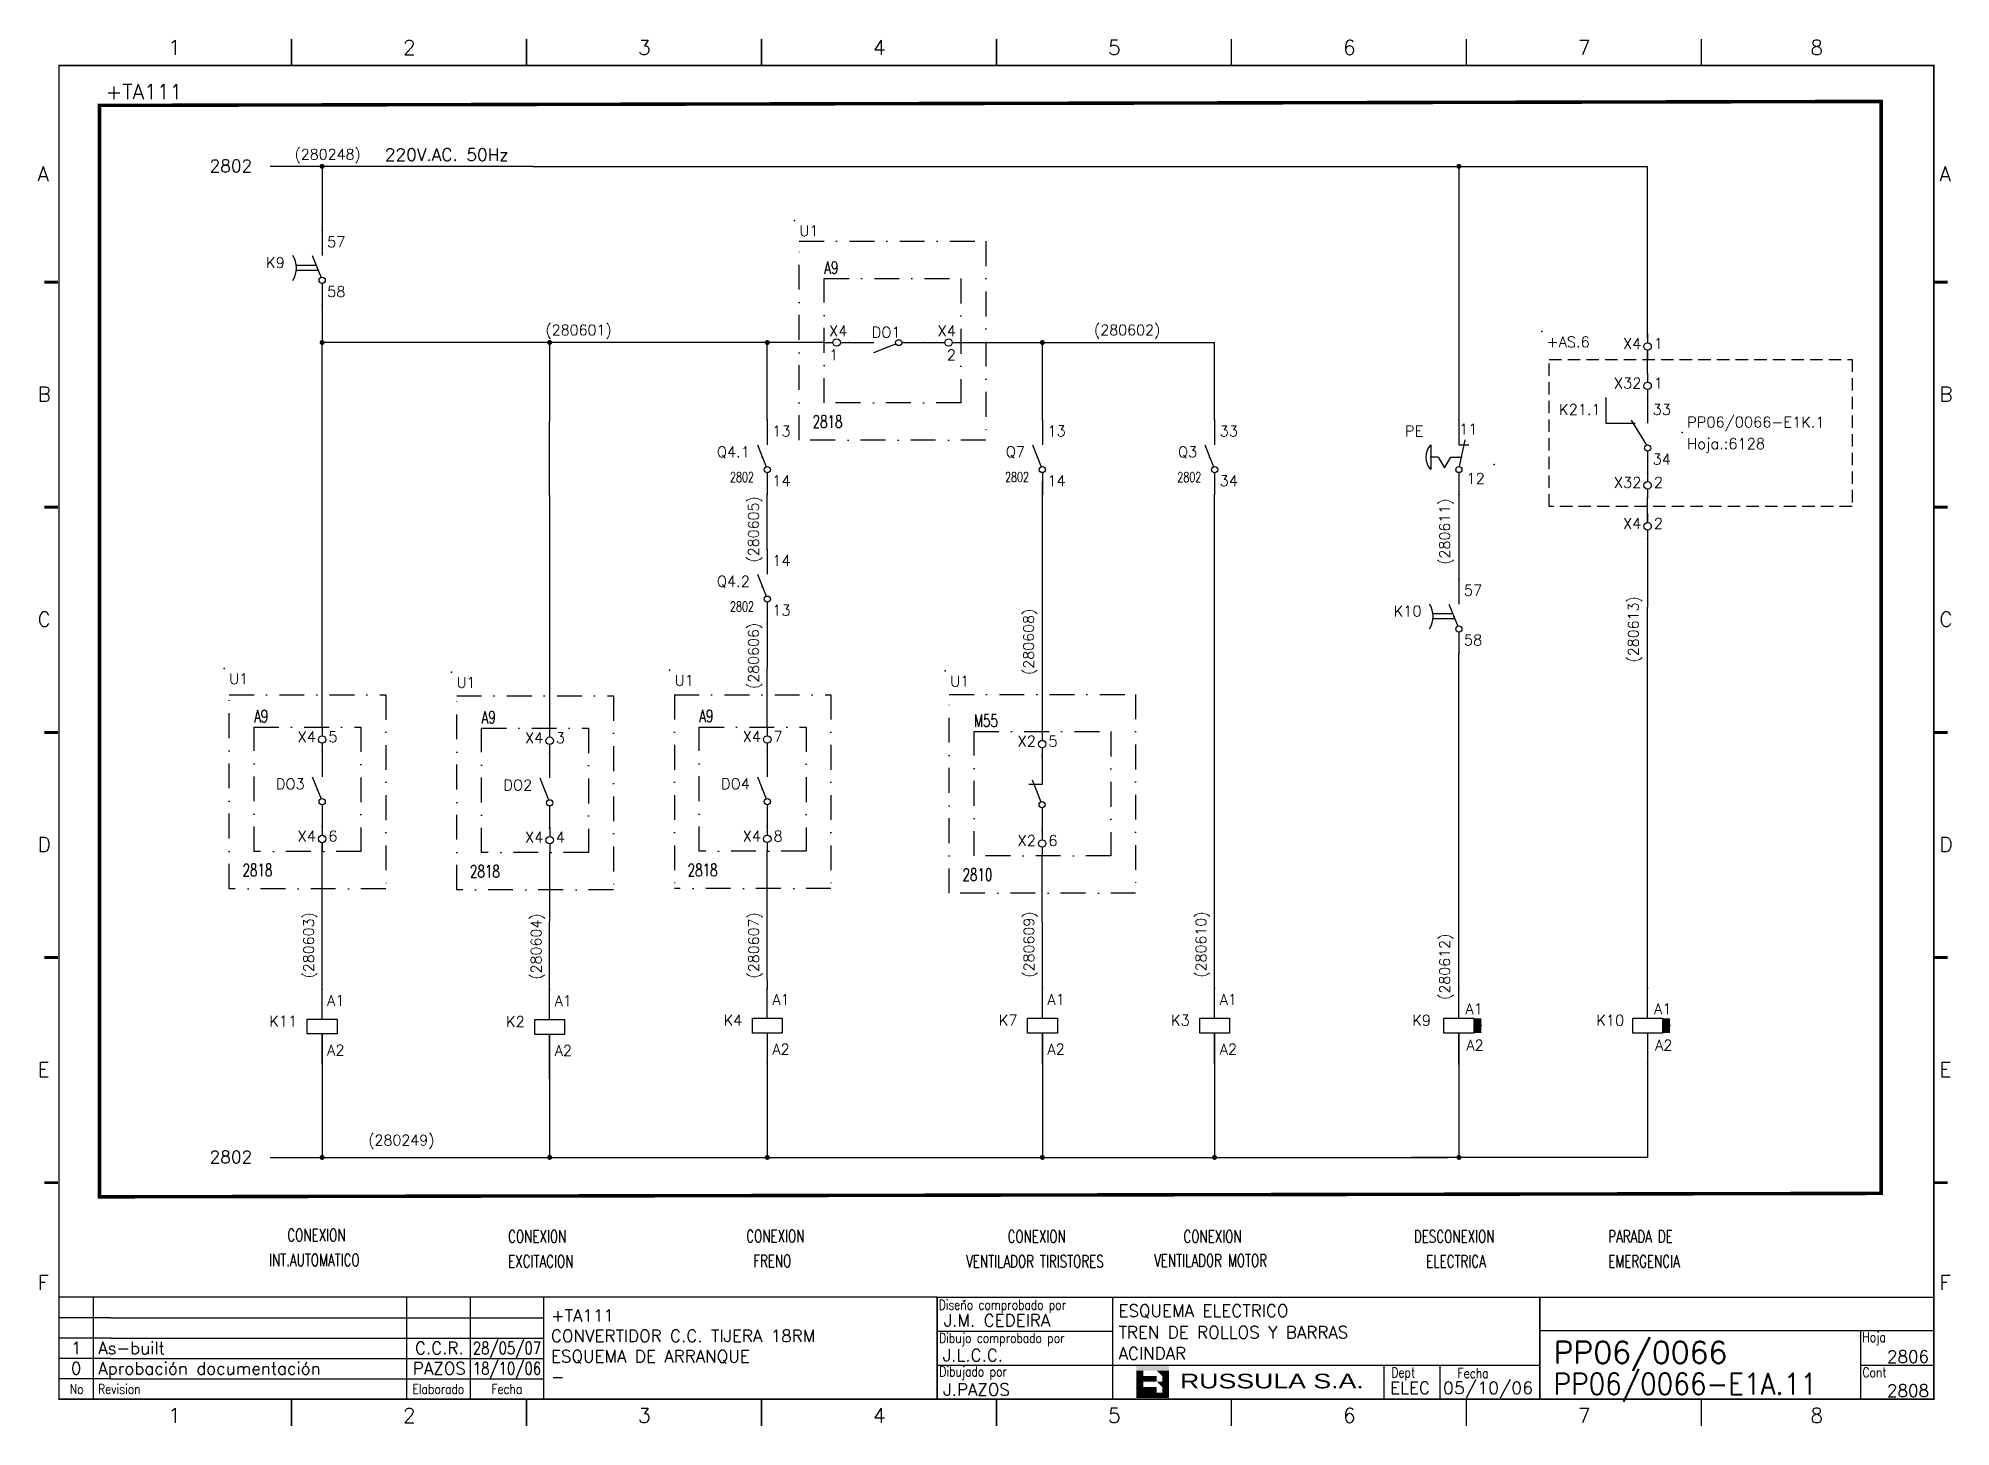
# Model space of a CAD drawing. Extents: x 415 to 800, y 2 to 281.
import ezdxf
from ezdxf.enums import TextEntityAlignment as Align

# ---------------------------------------------------------------- set-up
doc = ezdxf.new("R2010")
doc.units = 0
doc.header["$LTSCALE"] = 10
doc.header["$MEASUREMENT"] = 0
doc.linetypes.add('DASHDOT', pattern=[1, 0.5, -0.25, 0, -0.25])
doc.linetypes.add('HIDDEN', pattern=[0.375, 0.25, -0.125])
doc.layers.get('0').update_dxf_attribs({"linetype": 'CONTINUOUS'})
for name, color, linetype in [('$TYP', 7, 'CONTINUOUS'), ('1', 7, 'CONTINUOUS'), ('10', 5, 'CONTINUOUS'), ('102', 7, 'CONTINUOUS'), ('2', 7, 'CONTINUOUS'), ('3', 8, 'CONTINUOUS'), ('8', 1, 'CONTINUOUS'), ('9', 6, 'CONTINUOUS'), ('DIBUJO', 7, 'CONTINUOUS'), ('NODE', 7, 'CONTINUOUS')]:
    doc.layers.add(name, color=color, linetype=linetype)
doc.styles.add('HELVETICA', font='HELV.SHX')
doc.styles.add('LABEL', font='SIMPLEX', dxfattribs={"width": 0.8, "height": 4})
doc.styles.add('ROMANS', font='ROMANS.SHX')
doc.styles.get("Standard").update_dxf_attribs({"font": 'simplex'})

# ---------------------------------------------------------------- blocks, each defined once
blk = doc.blocks.new('NOD', base_point=(237.5, 170))
at = {"layer": 'NODE'}
blk.add_point((237.5, 170), dxfattribs=at)
blk = doc.blocks.new('$071501S')
at = {"layer": '2'}
for p, q in [((0, -6), (0, 0)), ((-3, -6), (3, -6)), ((-3, -9), (-3, -6)), ((3, -6), (3, -9)), ((3, -9), (-3, -9)), ((0, -9), (0, -15))]:
    blk.add_line(p, q, dxfattribs=at)
at = {"layer": '2', "rotation": 90}
for p in [(0, 0), (0, -15)]:
    blk.add_blockref('NOD', p, dxfattribs=at)
at = {"layer": '8'}
for tag, p in [('1A', (1, -3.325)), ('2A', (1, -13.325))]:
    blk.add_attdef(tag, p, '', height=2.15, dxfattribs=at)
at = {"layer": '9'}
blk.add_attdef('ID', text='', height=2.15, dxfattribs=at).set_placement((-5, -7.5), align=Align.RIGHT)
blk = doc.blocks.new('$$PLU21C')
for p, q in [((0, 2.5), (0, 0.75)), ((0, -0.75), (0, -2.5))]:
    blk.add_line(p, q)
at = {"layer": '2'}
blk.add_circle((0, 0), 0.75, dxfattribs=at)
for p in [(0, 2.5), (0, -2.5)]:
    blk.add_blockref('NOD', p, dxfattribs=at)
at = {"layer": '8'}
blk.add_attdef('*A', (1.25, -0.5), '', height=2.15, dxfattribs=at)
at = {"layer": '9'}
blk.add_attdef('ID', text='', height=2.15, dxfattribs=at).set_placement((-1.25, -0.5), align=Align.RIGHT)
blk = doc.blocks.new('$070202S')
at = {"layer": '102'}
for p, q in [((0, 0), (0, -5)), ((-2, -5), (-0.23, -9.42)), ((0, -10.62), (0, -15))]:
    blk.add_line(p, q, dxfattribs=at)
blk.add_circle((0, -10), 0.625, dxfattribs=at)
blk.add_point((-1, -7.5), dxfattribs=at)
at = {"layer": '2'}
for p in [(0, 0), (0, -15)]:
    blk.add_blockref('NOD', p, dxfattribs=at)
at = {"layer": '8'}
for tag, p in [('1A', (1, -3.32)), ('2A', (1, -13.32))]:
    blk.add_attdef(tag, p, '', height=2.15, dxfattribs=at)
at = {"layer": '9'}
blk.add_attdef('ID', text='', height=2.15, dxfattribs=at).set_placement((-3.5, -7.5), align=Align.RIGHT)
blk = doc.blocks.new('$PP313')
at = {"layer": '2'}
blk.add_blockref('NOD', (0, 0), dxfattribs=at)
at = {"layer": '8'}
blk.add_attdef('1A', (1, -3.325), '', height=2.15, dxfattribs=at)
at = {"layer": '9'}
blk.add_attdef('ID', (1, 1), '', height=2.15, dxfattribs=at)
blk = doc.blocks.new('$0702029')
at = {"layer": '102'}
for p, q in [((0, 0), (5, 0)), ((10.62, 0), (15, 0)), ((5, -2), (9.42, -0.23))]:
    blk.add_line(p, q, dxfattribs=at)
blk.add_circle((10, 0), 0.625, dxfattribs=at)
blk.add_point((7.5, -1), dxfattribs=at)
at = {"layer": '2'}
for p in [(0, 0), (15, 0)]:
    blk.add_blockref('NOD', p, dxfattribs=at)
at = {"layer": '8', "flags": 8}
blk.add_attdef('1A', text='', height=2.15, dxfattribs=at).set_placement((4, -3.32), align=Align.RIGHT)
blk.add_attdef('2A', (11, -3.32), '', height=2.15, dxfattribs=at)
at = {"layer": '9'}
blk.add_attdef('ID', text='', height=2.15, dxfattribs=at).set_placement((7.5, 1), align=Align.CENTER)
blk = doc.blocks.new('$$PLR12C')
for p, q in [((-2.5, 0), (-0.75, 0)), ((0.75, 0), (2.5, 0))]:
    blk.add_line(p, q)
at = {"layer": '2'}
blk.add_circle((0, 0), 0.75, dxfattribs=at)
for p in [(-2.5, 0), (2.5, 0)]:
    blk.add_blockref('NOD', p, dxfattribs=at)
at = {"layer": '8'}
blk.add_attdef('*A', text='', height=2.15, dxfattribs=at).set_placement((1.5, -3.575), align=Align.RIGHT)
at = {"layer": '9'}
blk.add_attdef('ID', text='', height=2.15, dxfattribs=at).set_placement((1.5, 1.25), align=Align.RIGHT)
blk = doc.blocks.new('$$PLL21C')
for p, q in [((-2.5, 0), (-0.75, 0)), ((0.75, 0), (2.5, 0))]:
    blk.add_line(p, q)
at = {"layer": '2'}
blk.add_circle((0, 0), 0.75, dxfattribs=at)
for p in [(-2.5, 0), (2.5, 0)]:
    blk.add_blockref('NOD', p, dxfattribs=at)
at = {"layer": '8'}
blk.add_attdef('*A', (-1.5, -3.575), '', height=2.15, dxfattribs=at)
at = {"layer": '9'}
blk.add_attdef('ID', (-1.5, 1.25), '', height=2.15, dxfattribs=at)
blk = doc.blocks.new('$071507')
at = {"layer": '2'}
for p, q in [((6, 0), (0, 0)), ((6, 3), (9, 3)), ((6, -3), (6, 3)), ((9, 3), (9, -3)), ((9, 0), (15, 0)), ((9, -3), (6, -3))]:
    blk.add_line(p, q, dxfattribs=at)
blk.add_solid([(6, -3), (9, -3), (6, -4.5), (9, -4.5)], dxfattribs=at)
for p in [(0, 0), (15, 0), (7.5, -4.5)]:
    blk.add_blockref('NOD', p, dxfattribs=at)
at = {"layer": '$TYP', "flags": 3}
blk.add_attdef('TYP', text='', height=2.15, dxfattribs=at).set_placement((15, -5), align=Align.CENTER)
at = {"layer": '8'}
blk.add_attdef('1A', text='', height=2.15, dxfattribs=at).set_placement((5, -3.325), align=Align.RIGHT)
blk.add_attdef('2A', (10, -3.325), '', height=2.15, dxfattribs=at)
at = {"layer": '9'}
blk.add_attdef('ID', text='', height=2.15, dxfattribs=at).set_placement((7.5, 4.175), align=Align.CENTER)
blk = doc.blocks.new('$021308')
at = {"layer": '2'}
blk.add_line((-2.5, 0), (2.5, 0), dxfattribs=at)
blk.add_arc((0, 2.625), 3.625, 226.39718, 313.60282, dxfattribs=at)
blk.add_blockref('NOD', (0, 0), dxfattribs=at)
blk = doc.blocks.new('$070203')
at = {"layer": '2'}
for p, q in [((0, 0), (5, 0)), ((9.39, 0.13), (4, 1.25)), ((5, 0), (5, 2)), ((10.62, 0), (15, 0))]:
    blk.add_line(p, q, dxfattribs=at)
blk.add_circle((10, 0), 0.625, dxfattribs=at)
for p in [(0, 0), (7.5, 0.52), (15, 0)]:
    blk.add_blockref('NOD', p, dxfattribs=at)
at = {"layer": '8'}
blk.add_attdef('1A', text='', height=2.15, dxfattribs=at).set_placement((4, -3.32), align=Align.RIGHT)
blk.add_attdef('2A', (11, -3.32), '', height=2.15, dxfattribs=at)
at = {"layer": '9'}
blk.add_attdef('ID', text='', height=2.15, dxfattribs=at).set_placement((7.5, 2.5), align=Align.CENTER)
blk = doc.blocks.new('$021208')
at = {"layer": '102'}
for p, q in [((-2.17, -3.75), (0, -2.5)), ((0, -5), (-2.17, -3.75)), ((0, -2.5), (0, -1)), ((0, -5), (0, -6.5))]:
    blk.add_line(p, q, dxfattribs=at)
at = {"layer": '3'}
for p in [(0, -1), (0, -6.5)]:
    blk.add_point(p, dxfattribs=at)
blk = doc.blocks.new('RR')
at = {"layer": '102'}
for p, q in [((158.63, 156.42), (158.63, 151.42)), ((167.05, 156.42), (167.05, 151.42)), ((158.63, 151.42), (164.55, 151.42)), ((163.74, 152), (166.82, 147)), ((167.05, 145.79), (167.05, 141.42))]:
    blk.add_line(p, q, dxfattribs=at)
blk.add_circle((167.05, 146.42), 0.625, dxfattribs=at)
at = {"layer": '2', "rotation": 270}
for p in [(158.63, 156.42), (167.05, 156.42)]:
    blk.add_blockref('NOD', p, dxfattribs=at)
at = {"layer": '9', "rotation": 270}
blk.add_blockref('NOD', (167.05, 141.42), dxfattribs=at)
at = {"layer": '8'}
blk.add_attdef('1A', text='', height=2.15, dxfattribs=at).set_placement((157.63, 153.09), align=Align.RIGHT)
for tag, p in [('2A', (168.05, 153.09)), ('3A', (168.05, 143.09))]:
    blk.add_attdef(tag, p, '', height=2.15, dxfattribs=at)
at = {"layer": '9'}
blk.add_attdef('ID', text='', height=2.15, dxfattribs=at).set_placement((161.05, 146.42), align=Align.RIGHT)
blk = doc.blocks.new('newcajec')
at = {"layer": '1'}
for p, q in [((179.4, 20.85), (0.13, 20.85)), ((7, 20.85), (7, 0)), ((71, 20.85), (71, 0)), ((84, 20.85), (84, 0.09)), ((99, 20.85), (99, 0)), ((184.64, 20.18), (184.81, 20.01)), ((184.81, 20.01), (185.18, 20.25)), ((215.2, 20.8), (215.2, 0)), ((10.6, 16.64), (0, 16.64)), ((10.6, 16.64), (99, 16.64)), ((10.6, 12.48), (0, 12.48)), ((10.6, 12.48), (99, 12.48)), ((179.4, 13.87), (215.2, 13.87)), ((368, 14.06), (368, 0)), ((10.6, 8.32), (0, 8.32)), ((10.6, 8.32), (99, 8.32)), ((10.6, 4.16), (0, 4.16)), ((10.6, 4.16), (99, 4.16)), ((179.4, 6.93), (267.63, 6.93)), ((267.63, 6.93), (302.5, 6.93)), ((270.63, 6.91), (270.63, 0)), ((282.07, 6.93), (282.07, 0)), ((368, 6.93), (383, 6.93))]:
    blk.add_line(p, q, dxfattribs=at)
for points in [[(47.5, 272.5, 0.3, 0.3, 0), (47.5, 277.91, 0.3, 0.3, 0)], [(95.5, 272.5, 0.3, 0.3, 0), (95.5, 277.91, 0.3, 0.3, 0)], [(143.5, 272.5, 0.3, 0.3, 0), (143.5, 277.91, 0.3, 0.3, 0)], [(191.5, 272.5, 0.3, 0.3, 0), (191.5, 277.91, 0.3, 0.3, 0)], [(239.5, 272.5, 0.3, 0.3, 0), (239.5, 277.91, 0.3, 0.3, 0)], [(287.5, 272.5, 0.3, 0.3, 0), (287.5, 277.91, 0.3, 0.3, 0)], [(335.5, 272.5, 0.3, 0.3, 0), (335.5, 277.91, 0.3, 0.3, 0)], [(-2.99, 228.23, 0.6, 0.6, 0), (-0.18, 228.23, 0.6, 0.6, 0)], [(383.01, 228.23, 0.6, 0.6, 0), (385.82, 228.23, 0.6, 0.6, 0)], [(-2.99, 182.23, 0.6, 0.6, 0), (-0.18, 182.23, 0.6, 0.6, 0)], [(383.01, 182.23, 0.6, 0.6, 0), (385.82, 182.23, 0.6, 0.6, 0)], [(-2.99, 136.23, 0.6, 0.6, 0), (-0.18, 136.23, 0.6, 0.6, 0)], [(383.01, 136.23, 0.6, 0.6, 0), (385.82, 136.23, 0.6, 0.6, 0)], [(-2.99, 90.23, 0.6, 0.6, 0), (-0.18, 90.23, 0.6, 0.6, 0)], [(383.01, 90.23, 0.6, 0.6, 0), (385.82, 90.23, 0.6, 0.6, 0)], [(-2.99, 44.23, 0.6, 0.6, 0), (-0.18, 44.23, 0.6, 0.6, 0)], [(383.01, 44.23, 0.6, 0.6, 0), (385.82, 44.23, 0.6, 0.6, 0)], [(383, 20.8, 0.3, 0.3, 0), (179.4, 20.8, 0.3, 0.3, 0), (179.4, 0, 0.3, 0.3, 0)], [(302.5, 20.8, 0.3, 0.3, 0), (302.5, 0, 0.3, 0.3, 0)], [(302.5, 14, 0.3, 0.3, 0), (383, 14, 0.3, 0.3, 0)], [(47.5, -5.5, 0.3, 0.3, 0), (47.5, -0.09, 0.3, 0.3, 0)], [(95.5, -5.5, 0.3, 0.3, 0), (95.5, -0.09, 0.3, 0.3, 0)], [(143.5, -5.5, 0.3, 0.3, 0), (143.5, -0.09, 0.3, 0.3, 0)], [(191.5, -5.5, 0.3, 0.3, 0), (191.5, -0.09, 0.3, 0.3, 0)], [(239.5, -5.5, 0.3, 0.3, 0), (239.5, -0.09, 0.3, 0.3, 0)], [(287.5, -5.5, 0.3, 0.3, 0), (287.5, -0.09, 0.3, 0.3, 0)], [(335.5, -5.5, 0.3, 0.3, 0), (335.5, -0.09, 0.3, 0.3, 0)]]:
    blk.add_lwpolyline(points, format="xyseb", dxfattribs=at)
at = {"layer": '1', "const_width": 0.3}
blk.add_lwpolyline([(0, 0), (0, 272.5), (383, 272.5), (383, 0)], close=True, dxfattribs=at)
at = {"layer": '2', "color": 14}
for p, q in [((221.42, 4.69), (221.42, 5.81)), ((221.42, 2.47), (221.42, 3.58))]:
    blk.add_line(p, q, dxfattribs=at)
for points in [[(220.05, 5.81), (220.05, 6.92), (226.74, 5.81), (226.74, 6.92)], [(221.42, 2.47), (220.05, 2.47), (221.42, 5.81), (220.05, 5.81)], [(221.42, 4.69), (224.25, 4.69), (221.42, 3.58), (224.25, 3.58)], [(224.25, 5.81), (225.37, 5.81), (225.37, 4.69)], [(225.37, 5.81), (226.74, 5.81), (225.37, 1.35), (226.74, 1.35)], [(224.25, 0.24), (224.25, 2.47), (220.05, 0.24), (220.05, 2.47)], [(224.25, 3.58), (225.37, 3.58), (225.37, 2.47)], [(226.74, 1.35), (226.74, 0.24), (224.25, 1.35), (224.25, 0.24)]]:
    blk.add_solid(points, dxfattribs=at)
at = {"layer": '1', "style": 'ROMANS'}
for s, p in [('1', (22.29, 274.68)), ('2', (70.29, 274.68)), ('3', (118.29, 274.68)), ('4', (166.29, 274.68)), ('5', (214.29, 274.68)), ('6', (262.29, 274.68)), ('7', (310.29, 274.68)), ('8', (357.79, 274.68)), ('A', (-4.37, 248.84)), ('A', (384.13, 248.84)), ('B', (-4.37, 203.84)), ('B', (384.13, 203.84)), ('C', (-4.37, 157.84)), ('C', (384.13, 157.84)), ('D', (-4.37, 111.84)), ('D', (384.13, 111.84)), ('E', (-4.37, 65.84)), ('E', (384.13, 65.84)), ('F', (-4.37, 22.34)), ('F', (384.13, 22.34)), ('1', (22.29, -4.82)), ('2', (70.29, -4.82)), ('3', (118.29, -4.82)), ('4', (166.29, -4.82)), ('5', (214.29, -4.82)), ('6', (262.29, -4.82)), ('7', (310.29, -4.82)), ('8', (357.79, -4.82))]:
    blk.add_text(s, height=3, dxfattribs=at).set_placement(p)
at = {"layer": '1', "style": 'LABEL', "width": 0.8}
for s, p in [('Diseno comprobado por', (179.73, 18.27)), ('Dibujo comprobado por', (179.81, 11.47)), ('Hoja', (368.38, 11.66)), ('Dibujado por', (179.83, 4.64)), ('Fecha', (285.71, 4.3)), ('Cont', (368.43, 4.46)), ('No', (2.23, 1.05)), ('Revision', (8, 1.05))]:
    blk.add_text(s, height=2, dxfattribs=at).set_placement(p)
for s, p in [('Dept', (274.61, 4.44)), ('Elaborado', (77.5, 1.05)), ('Fecha', (91.5, 1.05))]:
    blk.add_text(s, height=2, dxfattribs=at).set_placement(p, align=Align.CENTER)
at = {"layer": '10', "style": 'ROMANS'}
for tag, p in [('REV41', (3.5, 18.74)), ('REV43', (77.7, 18.74)), ('REV31', (3.5, 14.58)), ('REV33', (77.7, 14.58)), ('REV21', (3.5, 10.42)), ('REV23', (77.7, 10.42)), ('REV11', (3.5, 6.27)), ('REV13', (77.7, 6.27))]:
    blk.add_attdef(tag, text='', height=2.5, dxfattribs=at).set_placement(p, align=Align.MIDDLE)
for tag, p, height in [('REV42', (8, 17.49), 2.5), ('REV32', (8, 13.33), 2.5), ('SHEETNAME1', (100.5, 15.83), 2.5), ('DESIGNCHECK', (180.74, 14.83), 2.5), ('DOCUMENTTYPE', (216.43, 16.8), 2.5), ('NOTA', (305.32, 15.8), 3), ('SHEETNAME2', (100.5, 11.67), 2.5), ('OBJECT', (216.43, 12.4), 2.5), ('ORDER', (305.32, 7.3), 4.5), ('REV22', (8, 9.17), 2.5), ('SHEETNAME3', (100.5, 7.51), 2.5), ('DRAWINGCHECK', (180.53, 7.71), 2.5), ('CUSTOMER', (216.43, 8.08), 2.5), ('REV12', (8, 5.01), 2.5), ('SHEETNAME4', (100.5, 3.35), 2.5), ('DOCUMENT_ID', (305.32, 0.93), 4.4), ('USER', (180.63, 0.71), 2.5), ('DEPARTMENT', (271.93, 1.05), 2.5)]:
    blk.add_attdef(tag, p, '', height=height, dxfattribs=at)
for tag, width, p, p2 in [('REV44', 1.221199, (84.53, 17.49), (98.48, 17.49)), ('REV34', 1.221199, (84.53, 13.33), (98.48, 13.33)), ('REV24', 1.221199, (84.53, 9.17), (98.48, 9.17)), ('REV14', 1.221199, (84.53, 5.01), (98.48, 5.01)), ('CREATED2', 7.039915, (282.71, 1.05), (301.14, 1.05))]:
    blk.add_attdef(tag, text='', height=2.5, dxfattribs=dict(at, width=width)).set_placement(p, p2, align=Align.FIT)
for tag, p in [('SHEET', (382, 7.43)), ('NEXTSHEET', (382, 0.5))]:
    blk.add_attdef(tag, text='', height=2.5, dxfattribs=at).set_placement(p, align=Align.RIGHT)
at = {"layer": 'DIBUJO', "color": 14, "style": 'HELVETICA', "width": 1.3}
blk.add_text('RUSSULA S.A.', height=3, dxfattribs=at).set_placement((229, 2.19))

msp = doc.modelspace()

# ---------------------------------------------------------------- linework, layer by layer
for p, q in [((738.54, 220.85), (738.54, 255.46)), ((572.95, 220.02), (471.74, 220.02)), ((738.54, 213.8), (738.54, 218.48)), ((700.59, 189.47), (700.59, 172.42)), ((738.54, 184.12), (738.54, 188.8)), ((738.54, 183.8), (738.54, 186.53)), ((738.54, 180.55), (738.54, 166.8)), ((738.54, 152.41), (738.54, 166.8)), ((700.59, 87.44), (700.59, 103.67)), ((738.54, 56.11), (691.06, 56.11))]:
    msp.add_line(p, q)
at = {"const_width": 0.5}
for points in [[(700.34, 255.46, 1), (700.84, 255.46, 1)], [(616.59, 56.11, 1), (617.09, 56.11, 1)], [(651.2, 56.11, 1), (651.7, 56.11, 1)]]:
    msp.add_lwpolyline(points, format="xyb", close=True, dxfattribs=at)
at = {"layer": '2', "color": 7}
for p, q in [((514.36, 255.46), (461.54, 255.46)), ((471.99, 255.46), (471.99, 242.53)), ((514.36, 255.46), (738.54, 255.46)), ((700.59, 255.46), (700.59, 204.47)), ((471.99, 227.53), (471.99, 220.03)), ((471.99, 216.36), (471.99, 220.03)), ((517.74, 219.78), (517.74, 204.22)), ((561.51, 204.46), (561.51, 220.02)), ((592.92, 220.02), (595.45, 220.02)), ((600.45, 220.02), (651.47, 220.02)), ((616.84, 204.47), (616.84, 220.02)), ((651.47, 204.46), (651.47, 220.02)), ((471.99, 214.71), (471.99, 218.02)), ((471.99, 142.66), (471.99, 214.71)), ((517.74, 189.22), (517.74, 204.22)), ((517.74, 189.22), (517.74, 142.43)), ((561.51, 178.41), (561.51, 189.46)), ((616.84, 141.75), (616.84, 191.97)), ((651.47, 90.11), (651.47, 189.46)), ((561.51, 163.41), (561.51, 154.53)), ((561.51, 142.68), (561.51, 154.53)), ((700.59, 103.67), (700.59, 157.42)), ((738.54, 90.11), (738.54, 152.41)), ((616.78, 131.14), (614.08, 131.14)), ((616.78, 132.06), (616.78, 131.14)), ((471.99, 89.95), (471.99, 119.41)), ((616.78, 122.06), (616.78, 121.7)), ((517.74, 89.86), (517.75, 117.43)), ((561.51, 91.71), (561.51, 117.68)), ((616.84, 90.11), (616.78, 116.75)), ((561.51, 91.71), (561.51, 89.95)), ((471.99, 74.95), (471.99, 80.95)), ((471.99, 80.95), (471.99, 56.11)), ((517.74, 71.97), (517.74, 80.86)), ((517.74, 80.86), (517.74, 56.11)), ((616.84, 74.94), (616.84, 81.11)), ((616.84, 81.11), (616.84, 56.11)), ((651.47, 81.11), (651.45, 56.11)), ((651.47, 74.94), (651.47, 81.11)), ((700.59, 74.78), (700.59, 81.11)), ((700.59, 81.11), (700.59, 56.11)), ((738.54, 80.94), (738.54, 81.11)), ((738.54, 81.11), (738.54, 56.11)), ((517.74, 74.53), (517.74, 72.64)), ((561.51, 75.11), (561.51, 66.67)), ((517.74, 73.03), (517.74, 70.89)), ((561.51, 69.22), (561.51, 56.36)), ((461.54, 56.11), (698.4, 56.11))]:
    msp.add_line(p, q, dxfattribs=at)
at = {"layer": '2', "color": 7, "linetype": 'DASHDOT'}
for p, q in [((567.95, 200.38), (567.95, 240.38)), ((567.95, 240.38), (605.45, 240.38)), ((605.45, 240.38), (605.45, 200.38)), ((572.95, 207.88), (572.95, 232.88)), ((572.95, 232.88), (600.45, 232.88)), ((600.45, 232.88), (600.45, 207.88)), ((600.45, 207.88), (572.95, 207.88)), ((605.45, 200.38), (567.95, 200.38)), ((453.3, 110.16), (453.3, 149.16)), ((453.3, 149.16), (484.8, 149.16)), ((484.8, 149.16), (484.8, 110.16)), ((499.05, 109.93), (499.05, 148.93)), ((499.05, 148.93), (530.55, 148.93)), ((530.55, 148.93), (530.55, 109.93)), ((542.82, 149.18), (542.82, 110.18)), ((542.82, 149.18), (574.32, 149.18)), ((574.32, 149.18), (574.32, 110.18)), ((598.09, 109.25), (598.09, 149.25)), ((598.09, 149.25), (635.59, 149.25)), ((635.59, 149.25), (635.59, 109.25)), ((458.3, 142.66), (479.8, 142.66)), ((458.3, 117.66), (458.3, 142.66)), ((479.8, 142.66), (479.8, 117.66)), ((504.05, 142.43), (525.55, 142.43)), ((504.05, 117.43), (504.05, 142.43)), ((525.55, 142.43), (525.55, 117.43)), ((547.82, 117.68), (547.82, 142.68)), ((547.82, 142.68), (569.32, 142.68)), ((569.32, 142.68), (569.32, 117.68)), ((603.09, 141.75), (630.59, 141.75)), ((603.09, 116.75), (603.09, 141.75)), ((630.59, 141.75), (630.59, 116.75)), ((479.8, 117.66), (458.3, 117.66)), ((525.55, 117.43), (504.05, 117.43)), ((569.32, 117.68), (547.82, 117.68)), ((630.59, 116.75), (603.09, 116.75)), ((484.8, 110.16), (453.3, 110.16)), ((530.55, 109.93), (499.05, 109.93)), ((574.32, 110.18), (542.82, 110.18)), ((635.59, 109.25), (598.09, 109.25))]:
    msp.add_line(p, q, dxfattribs=at)
at = {"layer": '2'}
for p, q in [((470.79, 235.53), (466.8, 235.53)), ((471.19, 234.53), (466.8, 234.53)), ((700.45, 196.97), (701.09, 196.97)), ((699.37, 165.47), (695.4, 165.47)), ((699.79, 164.42), (695.4, 164.42))]:
    msp.add_line(p, q, dxfattribs=at)
at = {"layer": '2', "color": 7, "linetype": 'HIDDEN'}
for p, q in [((718.74, 216.61), (779.66, 216.61)), ((718.74, 187.04), (718.74, 216.61)), ((779.66, 216.61), (779.66, 187.04)), ((779.66, 187.04), (718.74, 187.04))]:
    msp.add_line(p, q, dxfattribs=at)
at = {"layer": '2', "color": 3, "linetype": 'DASHDOT'}
msp.add_lwpolyline([(427.21, 267.72, 0.7, 0.7, 0), (785.52, 268.52, 0.7, 0.7, 0), (785.52, 48.87, 0.7, 0.7, 0), (427.21, 48.18, 0.7, 0.7, 0), (427.21, 267.72, 0.7, 0.7, 0)], format="xyseb", dxfattribs=at)
at = {"layer": '2', "color": 7}
for points in [[(471.74, 255.46, 0.5, 0.5, 1), (472.24, 255.46, 0.5, 0.5, 1)], [(471.74, 220.03, 0.5, 0.5, 1), (472.24, 220.03, 0.5, 0.5, 1)], [(517.49, 220.03, 0.5, 0.5, 1), (517.99, 220.03, 0.5, 0.5, 1)], [(561.26, 220.02, 0.5, 0.5, 1), (561.76, 220.02, 0.5, 0.5, 1)], [(471.74, 56.11, 0.5, 0.5, 1), (472.24, 56.11, 0.5, 0.5, 1)], [(517.49, 56.11, 0.5, 0.5, 1), (517.99, 56.11, 0.5, 0.5, 1)], [(561.26, 56.11, 0.5, 0.5, 1), (561.76, 56.11, 0.5, 0.5, 1)]]:
    msp.add_lwpolyline(points, format="xyseb", close=True, dxfattribs=at)
at = {"layer": '2', "color": 7, "const_width": 0.5}
for points in [[(616.59, 220.02, 1), (617.09, 220.02, 1)], [(700.34, 56.11, 1), (700.84, 56.11, 1)]]:
    msp.add_lwpolyline(points, format="xyb", close=True, dxfattribs=at)
at = {"layer": '2'}
for centre in [(462.11, 235.03), (690.71, 164.92)]:
    msp.add_arc(centre, 4.72, 327.9946, 32.0054, dxfattribs=at)

# ---------------------------------------------------------------- block references
ref = msp.add_blockref('$PP313', (566.95, 244.59), dxfattribs=dict(xscale=-1, rotation=180))
ref.add_attrib('ID', 'U1', (567.95, 241.44), dxfattribs={"layer": '9', "height": 2.15, "style": 'ROMANS'})
ref = msp.add_blockref('$PP313', (717.25, 222.23), dxfattribs=dict(xscale=-1, rotation=180))
ref.add_attrib('ID', '+AS.6', (718.25, 219.08), dxfattribs={"layer": '9', "height": 2.15, "style": 'ROMANS'})
msp.add_blockref('RR', (571.49, 52.38)).add_auto_attribs({'1A': 'K21.1', '2A': '33', '3A': '34'})
msp.add_blockref('$PP313', (707.72, 195.48))
ref = msp.add_blockref('$PP313', (452.29, 154.47), dxfattribs=dict(xscale=-1, rotation=180))
ref.add_attrib('ID', 'U1', (453.29, 151.32), dxfattribs={"layer": '9', "height": 2.15, "style": 'ROMANS'})
ref = msp.add_blockref('$PP313', (541.87, 154.13), dxfattribs=dict(xscale=-1, rotation=180))
ref.add_attrib('ID', 'U1', (542.87, 150.98), dxfattribs={"layer": '9', "height": 2.15, "style": 'ROMANS'})
ref = msp.add_blockref('$PP313', (597.28, 153.96), dxfattribs=dict(xscale=-1, rotation=180))
ref.add_attrib('ID', 'U1', (598.28, 150.81), dxfattribs={"layer": '9', "height": 2.15, "style": 'ROMANS'})
ref = msp.add_blockref('$PP313', (498.01, 153.72), dxfattribs=dict(xscale=-1, rotation=180))
ref.add_attrib('ID', 'U1', (499.01, 150.57), dxfattribs={"layer": '9', "height": 2.15, "style": 'ROMANS'})
at = {"layer": '2', "color": 7}
ref = msp.add_blockref('newcajec', (419.07, 7.49), dxfattribs=dict(at, xscale=0.9844469999999842, yscale=0.9844469999999842, zscale=0.9844470000000001))
ref.add_attrib('REV24', '28/05/07', dxfattribs={"layer": '10', "height": 2.461, "style": 'ROMANS', "width": 0.728168}).set_placement((502.28, 16.52), (516.02, 16.52), align=Align.FIT)
ref.add_attrib('SHEETNAME3', 'ESQUEMA DE ARRANQUE', (518.01, 14.88), dxfattribs={"layer": '10', "height": 2.4611, "style": 'ROMANS'})
ref.add_attrib('SHEETNAME2', 'CONVERTIDOR C.C. TIJERA 18RM', (518.01, 18.98), dxfattribs={"layer": '10', "height": 2.4611, "style": 'ROMANS'})
ref.add_attrib('SHEETNAME1', '+TA111', (518.01, 23.07), dxfattribs={"layer": '10', "height": 2.461, "style": 'ROMANS'})
ref.add_attrib('USER', 'J.PAZOS', (596.9, 8.19), dxfattribs={"layer": '10', "height": 2.461, "style": 'ROMANS'})
ref.add_attrib('DRAWINGCHECK', 'J.L.C.C.', (596.8, 15.09), dxfattribs={"layer": '10', "height": 2.461, "style": 'ROMANS'})
ref.add_attrib('DESIGNCHECK', 'J.M. CEDEIRA', (597, 22.09), dxfattribs={"layer": '10', "height": 2.4611, "style": 'ROMANS'})
ref.add_attrib('REV22', 'As-built', (426.95, 16.52), dxfattribs={"layer": '10', "height": 2.461, "style": 'ROMANS'})
ref.add_attrib('REV12', 'Aprobación documentación', (426.95, 12.43), dxfattribs={"layer": '10', "height": 2.4611, "style": 'ROMANS'})
ref.add_attrib('REV21', '1', dxfattribs={"layer": '10', "height": 2.46, "style": 'ROMANS'}).set_placement((422.52, 17.75), align=Align.MIDDLE)
ref.add_attrib('REV11', '0', dxfattribs={"layer": '10', "height": 2.46, "style": 'ROMANS'}).set_placement((422.52, 13.66), align=Align.MIDDLE)
ref.add_attrib('SHEETNAME4', '-', (518.01, 10.78), dxfattribs={"layer": '10', "height": 2.46, "style": 'ROMANS'})
ref.add_attrib('REV14', '18/10/06', dxfattribs={"layer": '10', "height": 2.461, "style": 'ROMANS', "width": 0.728168}).set_placement((502.28, 12.43), (516.02, 12.43), align=Align.FIT)
ref.add_attrib('REV23', 'C.C.R.', dxfattribs={"layer": '10', "height": 2.461, "style": 'ROMANS'}).set_placement((495.56, 17.75), align=Align.MIDDLE)
ref.add_attrib('REV13', 'PAZOS', dxfattribs={"layer": '10', "height": 2.461, "style": 'ROMANS'}).set_placement((495.56, 13.66), align=Align.MIDDLE)
ref.add_attrib('DOCUMENT_ID', 'PP06/0066-E1A.11', (719.65, 8.41), dxfattribs={"layer": '10', "height": 4.3316, "style": 'ROMANS', "width": 0.9})
ref.add_attrib('ORDER', 'PP06/0066', (719.65, 14.68), dxfattribs={"layer": '10', "height": 4.43, "style": 'ROMANS'})
ref.add_attrib('CUSTOMER', 'ACINDAR', (632.14, 15.45), dxfattribs={"layer": '10', "height": 2.461, "style": 'ROMANS'})
ref.add_attrib('OBJECT', 'TREN DE ROLLOS Y BARRAS', (632.14, 19.7), dxfattribs={"layer": '10', "height": 2.4611, "style": 'ROMANS'})
ref.add_attrib('DOCUMENTTYPE', 'ESQUEMA ELECTRICO', (632.14, 24.03), dxfattribs={"layer": '10', "height": 2.4611, "style": 'ROMANS'})
ref.add_attrib('CREATED2', '05/10/06', dxfattribs={"layer": '10', "height": 2.461, "style": 'ROMANS', "width": 0.961976}).set_placement((697.38, 8.52), (715.53, 8.52), align=Align.FIT)
ref.add_attrib('DEPARTMENT', 'ELEC', (686.77, 8.52), dxfattribs={"layer": '10', "height": 2.461, "style": 'ROMANS'})
ref.add_attrib('NEXTSHEET', '2808', dxfattribs={"layer": '10', "height": 2.461, "style": 'ROMANS'}).set_placement((795.13, 7.98), align=Align.RIGHT)
ref.add_attrib('SHEET', '2806', dxfattribs={"layer": '10', "height": 2.461, "style": 'ROMANS'}).set_placement((795.13, 14.81), align=Align.RIGHT)
ref = msp.add_blockref('$070202S', (471.99, 242.53), dxfattribs=at)
ref.add_attrib('ID', 'K9', dxfattribs={"layer": '9', "height": 2.15}).set_placement((464.49, 235.03), align=Align.RIGHT)
ref.add_attrib('1A', '57', (472.99, 239.2), dxfattribs={"layer": '8', "height": 2.15})
ref.add_attrib('2A', '58', (472.99, 229.2), dxfattribs={"layer": '8', "height": 2.15})
for name, p, values in [('$$PLL21C', (575.45, 220.02), {'ID': 'X4', '*A': '1'}), ('$$PLR12C', (597.95, 220.02), {'ID': 'X4', '*A': '2'}), ('$$PLU21C', (738.54, 219.23), {'ID': 'X4', '*A': '1'}), ('$$PLU21C', (738.54, 211.3), {'ID': 'X32', '*A': '1'}), ('$070202S', (561.51, 204.46), {'ID': 'Q4.1', '1A': '13', '2A': '14'}), ('$070202S', (616.84, 204.47), {'ID': 'Q7', '1A': '13', '2A': '14'}), ('$070202S', (651.47, 204.46), {'ID': 'Q3', '1A': '33', '2A': '34'}), ('$$PLU21C', (738.54, 191.3), {'ID': 'X32', '*A': '2'}), ('$$PLU21C', (738.54, 183.05), {'ID': 'X4', '*A': '2'}), ('$070202S', (561.51, 178.41), {'ID': 'Q4.2', '1A': '14', '2A': '13'}), ('$$PLU21C', (471.99, 140.16), {'ID': 'X4', '*A': '5'}), ('$$PLU21C', (517.74, 139.93), {'ID': 'X4', '*A': '3'}), ('$$PLU21C', (561.51, 140.18), {'ID': 'X4', '*A': '7'}), ('$$PLU21C', (616.78, 139.25), {'ID': 'X2', '*A': '5'}), ('$$PLU21C', (471.99, 120.16), {'ID': 'X4', '*A': '6'}), ('$$PLU21C', (517.75, 119.93), {'ID': 'X4', '*A': '4'}), ('$$PLU21C', (561.51, 120.18), {'ID': 'X4', '*A': '8'}), ('$$PLU21C', (616.78, 119.25), {'ID': 'X2', '*A': '6'}), ('$071501S', (471.99, 89.95), {'ID': 'K11', '1A': 'A1', '2A': 'A2'}), ('$071501S', (517.74, 89.86), {'ID': 'K2', '1A': 'A1', '2A': 'A2'}), ('$071501S', (561.51, 90.11), {'ID': 'K4', '1A': 'A1', '2A': 'A2'}), ('$071501S', (616.84, 90.11), {'ID': 'K7', '1A': 'A1', '2A': 'A2'}), ('$071501S', (651.47, 90.11), {'ID': 'K3', '1A': 'A1', '2A': 'A2'})]:
    msp.add_blockref(name, p, dxfattribs=at).add_auto_attribs(values)
ref = msp.add_blockref('$0702029', (577.92, 220.02), dxfattribs=at)
ref.add_attrib('ID', 'DO1', dxfattribs={"layer": '9', "height": 2.15}).set_placement((585.42, 221.02), align=Align.CENTER)
at = {"layer": '2'}
ref = msp.add_blockref('$070203', (700.59, 204.47), dxfattribs=dict(at, rotation=270))
ref.add_attrib('ID', 'PE', dxfattribs={"layer": '9', "height": 2.15}).set_placement((691.6, 201.14), align=Align.CENTER)
ref.add_attrib('1A', '11', dxfattribs={"layer": '8', "height": 2.15}).set_placement((704.33, 201.54), align=Align.RIGHT)
ref.add_attrib('2A', '12', (702.13, 191.61), dxfattribs={"layer": '8', "height": 2.15})
msp.add_blockref('$PP313', (745.49, 201.93), dxfattribs=at).add_auto_attribs({'ID': 'PP06/0066-E1K.1', '1A': 'Hoja.:6128'})
at = {"layer": '2', "rotation": 270}
msp.add_blockref('$021308', (694.95, 196.97), dxfattribs=at)
at = {"layer": '2', "xscale": -1, "rotation": 270}
msp.add_blockref('$021208', (701.45, 196.97), dxfattribs=at)
at = {"layer": '2', "color": 7}
ref = msp.add_blockref('$070202S', (700.59, 172.42), dxfattribs=at)
ref.add_attrib('ID', 'K10', dxfattribs={"layer": '9', "height": 2.15}).set_placement((693.09, 164.92), align=Align.RIGHT)
ref.add_attrib('1A', '57', (701.59, 169.1), dxfattribs={"layer": '8', "height": 2.15})
ref.add_attrib('2A', '58', (701.59, 159.1), dxfattribs={"layer": '8', "height": 2.15})
ref = msp.add_blockref('$070202S', (471.99, 137.66), dxfattribs=at)
ref.add_attrib('ID', 'DO3', dxfattribs={"layer": '9', "height": 2.15}).set_placement((468.49, 130.16), align=Align.RIGHT)
ref = msp.add_blockref('$070202S', (517.74, 137.43), dxfattribs=at)
ref.add_attrib('ID', 'DO2', dxfattribs={"layer": '9', "height": 2.15}).set_placement((514.24, 129.93), align=Align.RIGHT)
ref = msp.add_blockref('$070202S', (561.51, 137.68), dxfattribs=at)
ref.add_attrib('ID', 'DO4', dxfattribs={"layer": '9', "height": 2.15}).set_placement((558.01, 130.18), align=Align.RIGHT)
msp.add_blockref('$070202S', (616.78, 137.06), dxfattribs=at)
ref = msp.add_blockref('$071507', (700.59, 75.11), dxfattribs=dict(at, rotation=90))
ref.add_attrib('ID', 'K9', dxfattribs={"layer": '9', "height": 2.15}).set_placement((693.09, 82.61), align=Align.CENTER)
ref.add_attrib('1A', 'A2', dxfattribs={"layer": '8', "height": 2.15}).set_placement((705.59, 77.61), align=Align.RIGHT)
ref.add_attrib('2A', 'A1', (701.91, 84.93), dxfattribs={"layer": '8', "height": 2.15})
ref = msp.add_blockref('$071507', (738.54, 75.11), dxfattribs=dict(at, rotation=90))
ref.add_attrib('ID', 'K10', dxfattribs={"layer": '9', "height": 2.15}).set_placement((731.04, 82.61), align=Align.CENTER)
ref.add_attrib('1A', 'A2', dxfattribs={"layer": '8', "height": 2.15}).set_placement((743.54, 77.61), align=Align.RIGHT)
ref.add_attrib('2A', 'A1', (739.85, 84.93), dxfattribs={"layer": '8', "height": 2.15})

# ---------------------------------------------------------------- texts
at = {"layer": '2', "color": 6}
for s, height, p in [('+TA111', 3, (428.46, 268.97)), ('(280248)', 2.1, (466.44, 256.82)), ('(280601)', 2.1, (516.9, 221.49)), ('(280602)', 2.1, (627.22, 221.49)), ('(280249)', 2.1, (481.26, 58.53))]:
    msp.add_text(s, height=height, dxfattribs=at).set_placement(p)
at = {"layer": '2', "color": 7, "style": 'ROMANS'}
for s, p in [('220V.AC. 50Hz', (484.6, 256.56)), ('2802', (449.36, 254.3)), ('2802', (449.36, 54.95))]:
    msp.add_text(s, height=2.5, dxfattribs=at).set_placement(p)
at = {"layer": '2', "color": 7, "style": 'ROMANS', "width": 0.7}
for s, height, p in [('A9', 2.5, (572.95, 233.84)), ('2818', 2.5, (570.63, 202.87)), ('2802', 2, (554.01, 191.96)), ('2802', 2, (609.34, 191.97)), ('2802', 2, (643.97, 191.96)), ('2802', 2, (554.01, 165.91)), ('A9', 2.5, (458.3, 143.62)), ('A9', 2.5, (504.05, 143.39)), ('A9', 2.5, (547.82, 143.64)), ('M55', 2.5, (603.09, 142.71)), ('2818', 2.5, (455.98, 112.66)), ('2818', 2.5, (501.73, 112.41)), ('2818', 2.5, (545.5, 112.66)), ('2810', 2.5, (600.77, 111.73)), ('CONEXION', 2.5, (464.99, 39.23)), ('CONEXION', 2.5, (509.39, 38.96)), ('CONEXION', 2.5, (557.28, 39.03)), ('CONEXION', 2.5, (609.83, 38.96)), ('CONEXION', 2.5, (645.2, 38.96)), ('DESCONEXION', 2.5, (691.55, 38.96)), ('PARADA DE', 2.5, (730.62, 38.96)), ('INT.AUTOMATICO', 2.5, (461.31, 34.23)), ('EXCITACION', 2.5, (509.39, 33.96)), ('FRENO', 2.5, (558.69, 34.03)), ('VENTILADOR TIRISTORES', 2.5, (601.49, 33.96)), ('VENTILADOR MOTOR', 2.5, (639.29, 34.12)), ('ELECTRICA', 2.5, (694.01, 33.96)), ('EMERGENCIA', 2.5, (730.62, 33.96))]:
    msp.add_text(s, height=height, dxfattribs=at).set_placement(p)
at = {"layer": '2', "color": 6}
for s, p in [('(280605)', (559.78, 175.77)), ('(280611)', (698.78, 175.32)), ('(280608)', (615.11, 153.15)), ('(280613)', (736.73, 155.66)), ('(280606)', (559.78, 150.32)), ('(280603)', (470.32, 92.11)), ('(280604)', (516.07, 91.86)), ('(280607)', (559.83, 92.1)), ('(280609)', (615.17, 92.26)), ('(280610)', (649.79, 92.26)), ('(280612)', (698.78, 87.79))]:
    msp.add_text(s, height=2.1, rotation=90, dxfattribs=at).set_placement(p)

doc.saveas('drawing.dxf')
